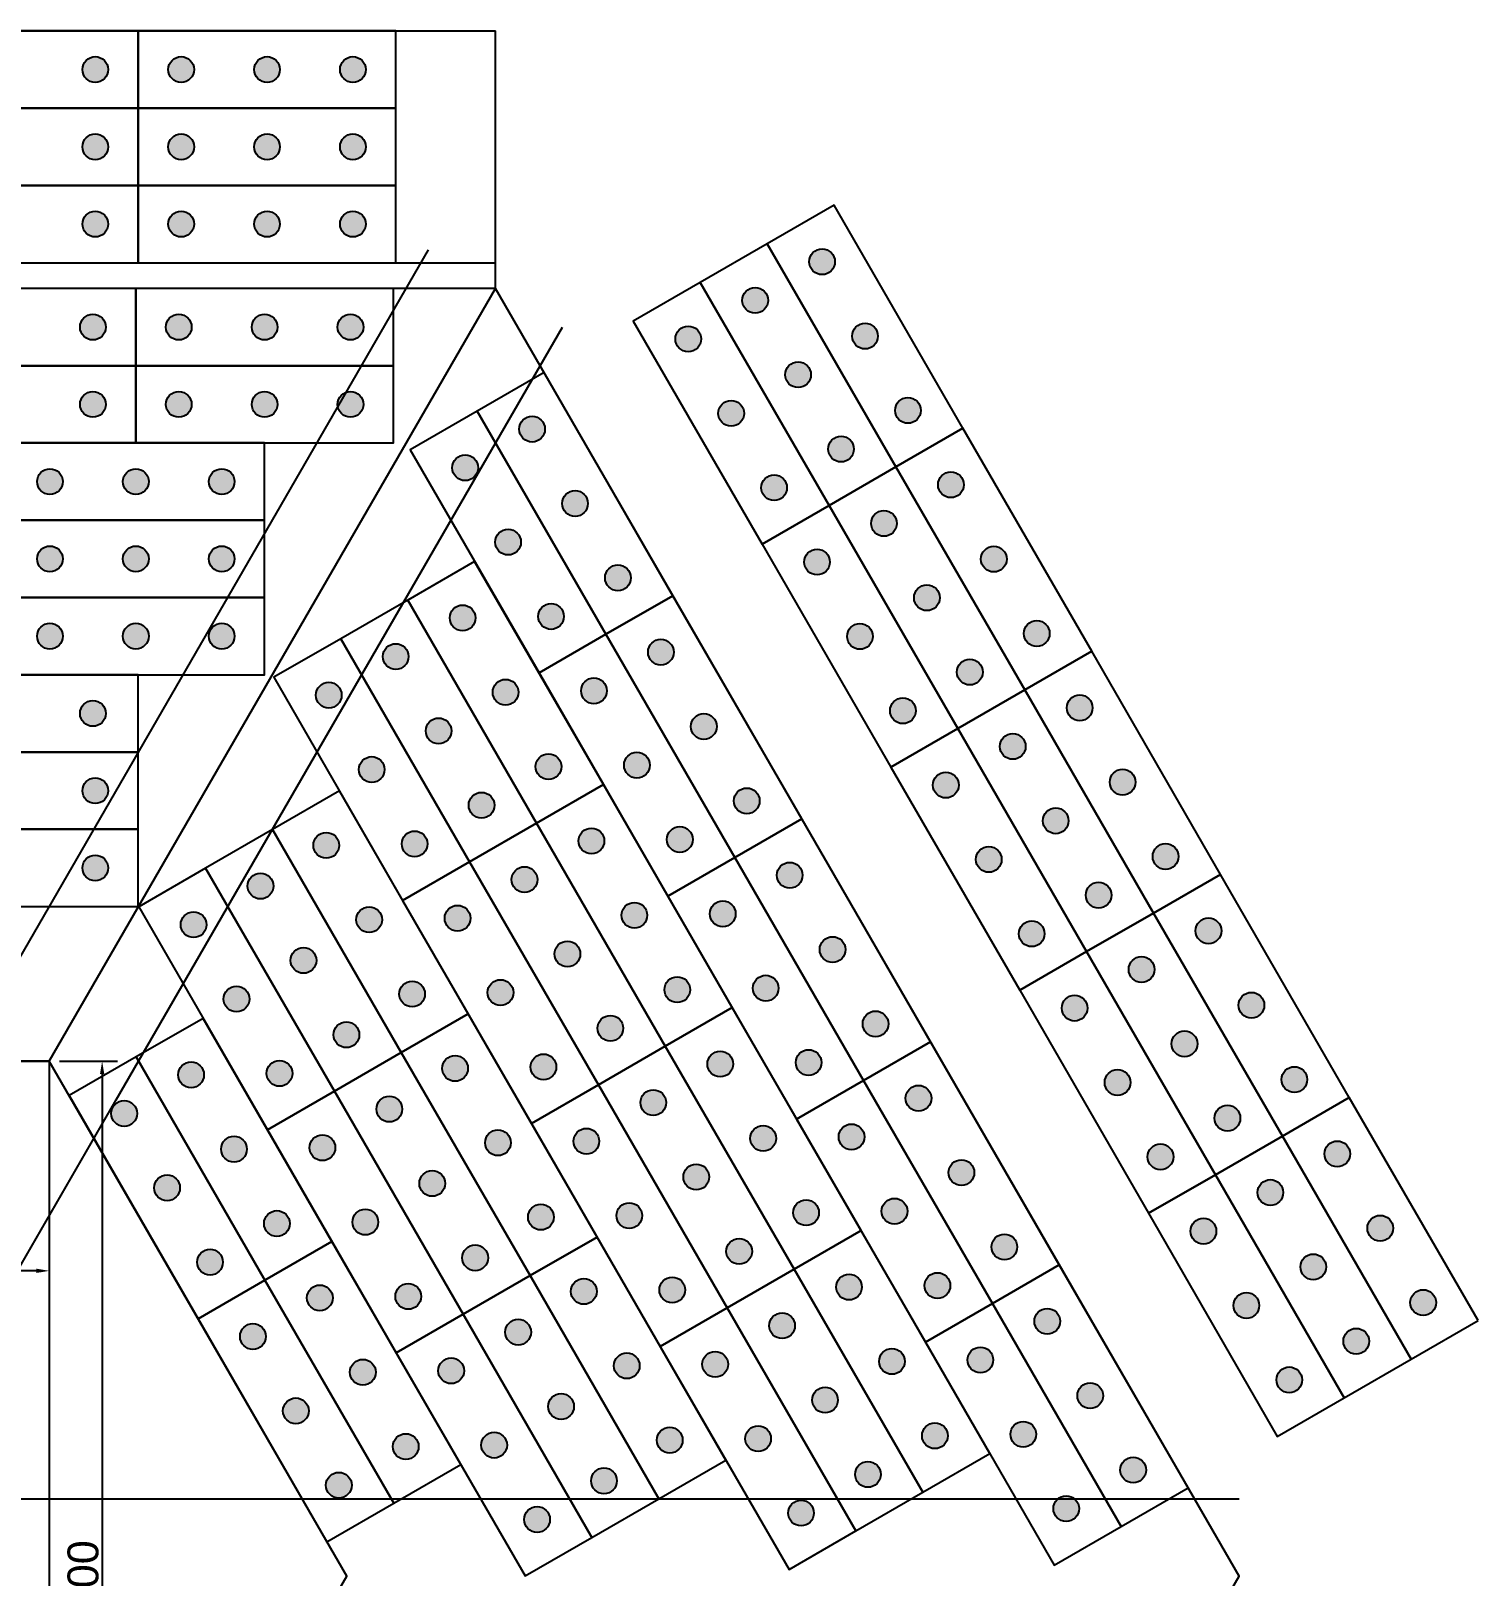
# Model space of a CAD drawing. Header units: millimetres. Extents: x 1388 to 8110, y -1425 to 5021.
# Drawn here: x 2775.1 to 3056, y 3401.7 to 3701.7 of the extents above; entities that cross this region are included whole.
import ezdxf

# ---------------------------------------------------------------- set-up
doc = ezdxf.new("R2010")
doc.units = ezdxf.units.MM
doc.styles.get("Standard").update_dxf_attribs({"font": 'arial.ttf'})
doc.dimstyles.new('ISO-25', dxfattribs={"dimtxt": 6, "dimasz": 2.5, "dimexe": 3, "dimexo": 2, "dimtad": 1, "dimtxsty": 'Standard', "dimcen": 2.5, "dimadec": 0, "dimazin": 0, "dimtfac": 1, "dimtmove": 0, "dimatfit": 3, "dimfxl": 1, "dimarcsym": 0})

# ---------------------------------------------------------------- blocks, each defined once
blk = doc.blocks.new('*D23')
at = {"color": 0, "lineweight": -2, "transparency": 16777216}
for p, q in [((2663.17, 3499.66), (2663.17, 3457.95)), ((2778.64, 3499.66), (2778.64, 3457.95)), ((2776.14, 3460.95), (2665.67, 3460.95))]:
    blk.add_line(p, q, dxfattribs=at)
at = {"color": 0, "transparency": 16777216}
for points in [[(2665.67, 3461.37), (2665.67, 3460.54), (2663.17, 3460.95)], [(2776.14, 3461.37), (2776.14, 3460.54), (2778.64, 3460.95)]]:
    blk.add_solid(points, dxfattribs=at)
at = {"layer": 'Defpoints', "color": 0, "transparency": 16777216}
for p in [(2663.17, 3501.66), (2778.64, 3501.66), (2663.17, 3460.95)]:
    blk.add_point(p, dxfattribs=at)
at = {"color": 0, "transparency": 16777216, "insert": (2720.9, 3465.18), "char_height": 6, "attachment_point": 5}
blk.add_mtext('115,47', dxfattribs=at)
blk = doc.blocks.new('*D24')
at = {"color": 0, "lineweight": -2, "transparency": 16777216}
for p, q in [((2780.64, 3501.66), (2791.9, 3501.66)), ((2788.9, 3499.16), (2788.9, 3304.16)), ((2780.64, 3301.66), (2791.9, 3301.66))]:
    blk.add_line(p, q, dxfattribs=at)
at = {"color": 0, "transparency": 16777216}
for points in [[(2788.48, 3499.16), (2789.31, 3499.16), (2788.9, 3501.66)], [(2788.48, 3304.16), (2789.31, 3304.16), (2788.9, 3301.66)]]:
    blk.add_solid(points, dxfattribs=at)
at = {"layer": 'Defpoints', "color": 0, "transparency": 16777216}
for p in [(2778.64, 3501.66), (2778.64, 3301.66), (2788.9, 3301.66)]:
    blk.add_point(p, dxfattribs=at)
at = {"color": 0, "transparency": 16777216, "insert": (2785.21, 3401.66), "char_height": 6, "attachment_point": 5, "rotation": 90}
blk.add_mtext('200', dxfattribs=at)

msp = doc.modelspace()

# ---------------------------------------------------------------- hatches: boundary and pattern name
at = {"true_color": 0xf1eb1f}
h = msp.add_hatch(color=2, dxfattribs=at)
h.dxf.hatch_style = 1
h.paths.add_polyline_path([(2785.07, 3694.164, 1), (2790.07, 3694.164, 1)])
h = msp.add_hatch(color=2, dxfattribs=at)
h.dxf.hatch_style = 1
h.paths.add_polyline_path([(2801.737, 3694.164, 1), (2806.737, 3694.164, 1)])
h = msp.add_hatch(color=2, dxfattribs=at)
h.dxf.hatch_style = 1
h.paths.add_polyline_path([(2818.404, 3694.164, 1), (2823.404, 3694.164, 1)])
h = msp.add_hatch(color=2, dxfattribs=at)
h.dxf.hatch_style = 1
h.paths.add_polyline_path([(2835.07, 3694.164, 1), (2840.07, 3694.164, 1)])
h = msp.add_hatch(color=2, dxfattribs=at)
h.dxf.hatch_style = 1
h.paths.add_polyline_path([(2785.07, 3679.164, 1), (2790.07, 3679.164, 1)])
h = msp.add_hatch(color=2, dxfattribs=at)
h.dxf.hatch_style = 1
h.paths.add_polyline_path([(2801.737, 3679.164, 1), (2806.737, 3679.164, 1)])
h = msp.add_hatch(color=2, dxfattribs=at)
h.dxf.hatch_style = 1
h.paths.add_polyline_path([(2818.404, 3679.164, 1), (2823.404, 3679.164, 1)])
h = msp.add_hatch(color=2, dxfattribs=at)
h.dxf.hatch_style = 1
h.paths.add_polyline_path([(2835.07, 3679.164, 1), (2840.07, 3679.164, 1)])
h = msp.add_hatch(color=2, dxfattribs=at)
h.dxf.hatch_style = 1
h.paths.add_polyline_path([(2785.07, 3664.164, 1), (2790.07, 3664.164, 1)])
h = msp.add_hatch(color=2, dxfattribs=at)
h.dxf.hatch_style = 1
h.paths.add_polyline_path([(2801.737, 3664.164, 1), (2806.737, 3664.164, 1)])
h = msp.add_hatch(color=2, dxfattribs=at)
h.dxf.hatch_style = 1
h.paths.add_polyline_path([(2818.404, 3664.164, 1), (2823.404, 3664.164, 1)])
h = msp.add_hatch(color=2, dxfattribs=at)
h.dxf.hatch_style = 1
h.paths.add_polyline_path([(2835.07, 3664.164, 1), (2840.07, 3664.164, 1)])
h = msp.add_hatch(color=2, dxfattribs=at)
h.dxf.hatch_style = 1
h.paths.add_polyline_path([(2931.14, 3656.854, 1), (2926.14, 3656.854, 1)])
h = msp.add_hatch(color=2, dxfattribs=at)
h.dxf.hatch_style = 1
h.paths.add_polyline_path([(2918.15, 3649.354, 1), (2913.15, 3649.354, 1)])
h = msp.add_hatch(color=2, dxfattribs=at)
h.dxf.hatch_style = 1
h.paths.add_polyline_path([(2789.604, 3644.164, 1), (2784.604, 3644.164, 1)])
h = msp.add_hatch(color=2, dxfattribs=at)
h.dxf.hatch_style = 1
h.paths.add_polyline_path([(2806.271, 3644.164, 1), (2801.271, 3644.164, 1)])
h = msp.add_hatch(color=2, dxfattribs=at)
h.dxf.hatch_style = 1
h.paths.add_polyline_path([(2822.938, 3644.164, 1), (2817.938, 3644.164, 1)])
h = msp.add_hatch(color=2, dxfattribs=at)
h.dxf.hatch_style = 1
h.paths.add_polyline_path([(2839.604, 3644.164, 1), (2834.604, 3644.164, 1)])
h = msp.add_hatch(color=2, dxfattribs=at)
h.dxf.hatch_style = 1
h.paths.add_polyline_path([(2939.474, 3642.42, 1), (2934.474, 3642.42, 1)])
h = msp.add_hatch(color=2, dxfattribs=at)
h.dxf.hatch_style = 1
h.paths.add_polyline_path([(2905.159, 3641.854, 1), (2900.159, 3641.854, 1)])
h = msp.add_hatch(color=2, dxfattribs=at)
h.dxf.hatch_style = 1
h.paths.add_polyline_path([(2926.483, 3634.92, 1), (2921.483, 3634.92, 1)])
h = msp.add_hatch(color=2, dxfattribs=at)
h.dxf.hatch_style = 1
h.paths.add_polyline_path([(2789.604, 3629.164, 1), (2784.604, 3629.164, 1)])
h = msp.add_hatch(color=2, dxfattribs=at)
h.dxf.hatch_style = 1
h.paths.add_polyline_path([(2806.271, 3629.164, 1), (2801.271, 3629.164, 1)])
h = msp.add_hatch(color=2, dxfattribs=at)
h.dxf.hatch_style = 1
h.paths.add_polyline_path([(2822.938, 3629.164, 1), (2817.938, 3629.164, 1)])
h = msp.add_hatch(color=2, dxfattribs=at)
h.dxf.hatch_style = 1
h.paths.add_polyline_path([(2839.604, 3629.164, 1), (2834.604, 3629.164, 1)])
h = msp.add_hatch(color=2, dxfattribs=at)
h.dxf.hatch_style = 1
h.paths.add_polyline_path([(2913.493, 3627.42, 1), (2908.493, 3627.42, 1)])
h = msp.add_hatch(color=2, dxfattribs=at)
h.dxf.hatch_style = 1
h.paths.add_polyline_path([(2947.807, 3627.986, 1), (2942.807, 3627.986, 1)])
h = msp.add_hatch(color=2, dxfattribs=at)
h.dxf.hatch_style = 1
h.paths.add_polyline_path([(2874.849, 3624.354, 1), (2869.849, 3624.354, 1)])
h = msp.add_hatch(color=2, dxfattribs=at)
h.dxf.hatch_style = 1
h.paths.add_polyline_path([(2934.817, 3620.486, 1), (2929.817, 3620.486, 1)])
h = msp.add_hatch(color=2, dxfattribs=at)
h.dxf.hatch_style = 1
h.paths.add_polyline_path([(2861.858, 3616.854, 1), (2856.858, 3616.854, 1)])
h = msp.add_hatch(color=2, dxfattribs=at)
h.dxf.hatch_style = 1
h.paths.add_polyline_path([(2781.271, 3614.164, 1), (2776.271, 3614.164, 1)])
h = msp.add_hatch(color=2, dxfattribs=at)
h.dxf.hatch_style = 1
h.paths.add_polyline_path([(2797.938, 3614.164, 1), (2792.938, 3614.164, 1)])
h = msp.add_hatch(color=2, dxfattribs=at)
h.dxf.hatch_style = 1
h.paths.add_polyline_path([(2814.604, 3614.164, 1), (2809.604, 3614.164, 1)])
h = msp.add_hatch(color=2, dxfattribs=at)
h.dxf.hatch_style = 1
h.paths.add_polyline_path([(2921.826, 3612.986, 1), (2916.826, 3612.986, 1)])
h = msp.add_hatch(color=2, dxfattribs=at)
h.dxf.hatch_style = 1
h.paths.add_polyline_path([(2956.14, 3613.553, 1), (2951.14, 3613.553, 1)])
h = msp.add_hatch(color=2, dxfattribs=at)
h.dxf.hatch_style = 1
h.paths.add_polyline_path([(2883.182, 3609.92, 1), (2878.182, 3609.92, 1)])
h = msp.add_hatch(color=2, dxfattribs=at)
h.dxf.hatch_style = 1
h.paths.add_polyline_path([(2943.15, 3606.053, 1), (2938.15, 3606.053, 1)])
h = msp.add_hatch(color=2, dxfattribs=at)
h.dxf.hatch_style = 1
h.paths.add_polyline_path([(2870.192, 3602.42, 1), (2865.192, 3602.42, 1)])
h = msp.add_hatch(color=2, dxfattribs=at)
h.dxf.hatch_style = 1
h.paths.add_polyline_path([(2781.271, 3599.164, 1), (2776.271, 3599.164, 1)])
h = msp.add_hatch(color=2, dxfattribs=at)
h.dxf.hatch_style = 1
h.paths.add_polyline_path([(2797.938, 3599.164, 1), (2792.938, 3599.164, 1)])
h = msp.add_hatch(color=2, dxfattribs=at)
h.dxf.hatch_style = 1
h.paths.add_polyline_path([(2814.604, 3599.164, 1), (2809.604, 3599.164, 1)])
h = msp.add_hatch(color=2, dxfattribs=at)
h.dxf.hatch_style = 1
h.paths.add_polyline_path([(2930.159, 3598.553, 1), (2925.159, 3598.553, 1)])
h = msp.add_hatch(color=2, dxfattribs=at)
h.dxf.hatch_style = 1
h.paths.add_polyline_path([(2964.474, 3599.119, 1), (2959.474, 3599.119, 1)])
h = msp.add_hatch(color=2, dxfattribs=at)
h.dxf.hatch_style = 1
h.paths.add_polyline_path([(2891.515, 3595.486, 1), (2886.515, 3595.486, 1)])
h = msp.add_hatch(color=2, dxfattribs=at)
h.dxf.hatch_style = 1
h.paths.add_polyline_path([(2951.483, 3591.619, 1), (2946.483, 3591.619, 1)])
h = msp.add_hatch(color=2, dxfattribs=at)
h.dxf.hatch_style = 1
h.paths.add_polyline_path([(2861.368, 3587.703, 1), (2856.368, 3587.703, 1)])
h = msp.add_hatch(color=2, dxfattribs=at)
h.dxf.hatch_style = 1
h.paths.add_polyline_path([(2878.525, 3587.986, 1), (2873.525, 3587.986, 1)])
h = msp.add_hatch(color=2, dxfattribs=at)
h.dxf.hatch_style = 1
h.paths.add_polyline_path([(2781.271, 3584.164, 1), (2776.271, 3584.164, 1)])
h = msp.add_hatch(color=2, dxfattribs=at)
h.dxf.hatch_style = 1
h.paths.add_polyline_path([(2797.938, 3584.164, 1), (2792.938, 3584.164, 1)])
h = msp.add_hatch(color=2, dxfattribs=at)
h.dxf.hatch_style = 1
h.paths.add_polyline_path([(2814.604, 3584.164, 1), (2809.604, 3584.164, 1)])
h = msp.add_hatch(color=2, dxfattribs=at)
h.dxf.hatch_style = 1
h.paths.add_polyline_path([(2938.493, 3584.119, 1), (2933.493, 3584.119, 1)])
h = msp.add_hatch(color=2, dxfattribs=at)
h.dxf.hatch_style = 1
h.paths.add_polyline_path([(2972.807, 3584.685, 1), (2967.807, 3584.685, 1)])
h = msp.add_hatch(color=2, dxfattribs=at)
h.dxf.hatch_style = 1
h.paths.add_polyline_path([(2848.377, 3580.203, 1), (2843.377, 3580.203, 1)])
h = msp.add_hatch(color=2, dxfattribs=at)
h.dxf.hatch_style = 1
h.paths.add_polyline_path([(2899.849, 3581.053, 1), (2894.849, 3581.053, 1)])
h = msp.add_hatch(color=2, dxfattribs=at)
h.dxf.hatch_style = 1
h.paths.add_polyline_path([(2959.817, 3577.185, 1), (2954.817, 3577.185, 1)])
h = msp.add_hatch(color=2, dxfattribs=at)
h.dxf.hatch_style = 1
h.paths.add_polyline_path([(2869.701, 3573.269, 1), (2864.701, 3573.269, 1)])
h = msp.add_hatch(color=2, dxfattribs=at)
h.dxf.hatch_style = 1
h.paths.add_polyline_path([(2886.858, 3573.553, 1), (2881.858, 3573.553, 1)])
h = msp.add_hatch(color=2, dxfattribs=at)
h.dxf.hatch_style = 1
h.paths.add_polyline_path([(2835.387, 3572.703, 1), (2830.387, 3572.703, 1)])
h = msp.add_hatch(color=2, dxfattribs=at)
h.dxf.hatch_style = 1
h.paths.add_polyline_path([(2981.14, 3570.251, 1), (2976.14, 3570.251, 1)])
h = msp.add_hatch(color=2, dxfattribs=at)
h.dxf.hatch_style = 1
h.paths.add_polyline_path([(2789.604, 3569.164, 1), (2784.604, 3569.164, 1)])
h = msp.add_hatch(color=2, dxfattribs=at)
h.dxf.hatch_style = 1
h.paths.add_polyline_path([(2946.826, 3569.685, 1), (2941.826, 3569.685, 1)])
h = msp.add_hatch(color=2, dxfattribs=at)
h.dxf.hatch_style = 1
h.paths.add_polyline_path([(2856.711, 3565.769, 1), (2851.711, 3565.769, 1)])
h = msp.add_hatch(color=2, dxfattribs=at)
h.dxf.hatch_style = 1
h.paths.add_polyline_path([(2908.182, 3566.619, 1), (2903.182, 3566.619, 1)])
h = msp.add_hatch(color=2, dxfattribs=at)
h.dxf.hatch_style = 1
h.paths.add_polyline_path([(2968.15, 3562.751, 1), (2963.15, 3562.751, 1)])
h = msp.add_hatch(color=2, dxfattribs=at)
h.dxf.hatch_style = 1
h.paths.add_polyline_path([(2843.72, 3558.269, 1), (2838.72, 3558.269, 1)])
h = msp.add_hatch(color=2, dxfattribs=at)
h.dxf.hatch_style = 1
h.paths.add_polyline_path([(2878.034, 3558.836, 1), (2873.034, 3558.836, 1)])
h = msp.add_hatch(color=2, dxfattribs=at)
h.dxf.hatch_style = 1
h.paths.add_polyline_path([(2895.192, 3559.119, 1), (2890.192, 3559.119, 1)])
h = msp.add_hatch(color=2, dxfattribs=at)
h.dxf.hatch_style = 1
h.paths.add_polyline_path([(2955.159, 3555.251, 1), (2950.159, 3555.251, 1)])
h = msp.add_hatch(color=2, dxfattribs=at)
h.dxf.hatch_style = 1
h.paths.add_polyline_path([(2989.474, 3555.818, 1), (2984.474, 3555.818, 1)])
h = msp.add_hatch(color=2, dxfattribs=at)
h.dxf.hatch_style = 1
h.paths.add_polyline_path([(2790.07, 3554.164, 1), (2785.07, 3554.164, 1)])
h = msp.add_hatch(color=2, dxfattribs=at)
h.dxf.hatch_style = 1
h.paths.add_polyline_path([(2865.044, 3551.336, 1), (2860.044, 3551.336, 1)])
h = msp.add_hatch(color=2, dxfattribs=at)
h.dxf.hatch_style = 1
h.paths.add_polyline_path([(2916.515, 3552.185, 1), (2911.515, 3552.185, 1)])
h = msp.add_hatch(color=2, dxfattribs=at)
h.dxf.hatch_style = 1
h.paths.add_polyline_path([(2976.483, 3548.318, 1), (2971.483, 3548.318, 1)])
h = msp.add_hatch(color=2, dxfattribs=at)
h.dxf.hatch_style = 1
h.paths.add_polyline_path([(2834.897, 3543.553, 1), (2829.897, 3543.553, 1)])
h = msp.add_hatch(color=2, dxfattribs=at)
h.dxf.hatch_style = 1
h.paths.add_polyline_path([(2852.054, 3543.836, 1), (2847.054, 3543.836, 1)])
h = msp.add_hatch(color=2, dxfattribs=at)
h.dxf.hatch_style = 1
h.paths.add_polyline_path([(2886.368, 3544.402, 1), (2881.368, 3544.402, 1)])
h = msp.add_hatch(color=2, dxfattribs=at)
h.dxf.hatch_style = 1
h.paths.add_polyline_path([(2903.525, 3544.685, 1), (2898.525, 3544.685, 1)])
h = msp.add_hatch(color=2, dxfattribs=at)
h.dxf.hatch_style = 1
h.paths.add_polyline_path([(2963.493, 3540.818, 1), (2958.493, 3540.818, 1)])
h = msp.add_hatch(color=2, dxfattribs=at)
h.dxf.hatch_style = 1
h.paths.add_polyline_path([(2997.807, 3541.384, 1), (2992.807, 3541.384, 1)])
h = msp.add_hatch(color=2, dxfattribs=at)
h.dxf.hatch_style = 1
h.paths.add_polyline_path([(2790.07, 3539.164, 1), (2785.07, 3539.164, 1)])
h = msp.add_hatch(color=2, dxfattribs=at)
h.dxf.hatch_style = 1
h.paths.add_polyline_path([(2924.849, 3537.751, 1), (2919.849, 3537.751, 1)])
h = msp.add_hatch(color=2, dxfattribs=at)
h.dxf.hatch_style = 1
h.paths.add_polyline_path([(2822.139, 3535.649, 1), (2817.139, 3535.649, 1)])
h = msp.add_hatch(color=2, dxfattribs=at)
h.dxf.hatch_style = 1
h.paths.add_polyline_path([(2873.377, 3536.902, 1), (2868.377, 3536.902, 1)])
h = msp.add_hatch(color=2, dxfattribs=at)
h.dxf.hatch_style = 1
h.paths.add_polyline_path([(2984.817, 3533.884, 1), (2979.817, 3533.884, 1)])
h = msp.add_hatch(color=2, dxfattribs=at)
h.dxf.hatch_style = 1
h.paths.add_polyline_path([(2843.23, 3529.119, 1), (2838.23, 3529.119, 1)])
h = msp.add_hatch(color=2, dxfattribs=at)
h.dxf.hatch_style = 1
h.paths.add_polyline_path([(2860.387, 3529.402, 1), (2855.387, 3529.402, 1)])
h = msp.add_hatch(color=2, dxfattribs=at)
h.dxf.hatch_style = 1
h.paths.add_polyline_path([(2894.701, 3529.968, 1), (2889.701, 3529.968, 1)])
h = msp.add_hatch(color=2, dxfattribs=at)
h.dxf.hatch_style = 1
h.paths.add_polyline_path([(2911.858, 3530.251, 1), (2906.858, 3530.251, 1)])
h = msp.add_hatch(color=2, dxfattribs=at)
h.dxf.hatch_style = 1
h.paths.add_polyline_path([(2809.149, 3528.149, 1), (2804.149, 3528.149, 1)])
h = msp.add_hatch(color=2, dxfattribs=at)
h.dxf.hatch_style = 1
h.paths.add_polyline_path([(2971.826, 3526.384, 1), (2966.826, 3526.384, 1)])
h = msp.add_hatch(color=2, dxfattribs=at)
h.dxf.hatch_style = 1
h.paths.add_polyline_path([(3006.14, 3526.95, 1), (3001.14, 3526.95, 1)])
h = msp.add_hatch(color=2, dxfattribs=at)
h.dxf.hatch_style = 1
h.paths.add_polyline_path([(2881.711, 3522.468, 1), (2876.711, 3522.468, 1)])
h = msp.add_hatch(color=2, dxfattribs=at)
h.dxf.hatch_style = 1
h.paths.add_polyline_path([(2933.182, 3523.318, 1), (2928.182, 3523.318, 1)])
h = msp.add_hatch(color=2, dxfattribs=at)
h.dxf.hatch_style = 1
h.paths.add_polyline_path([(2830.473, 3521.215, 1), (2825.473, 3521.215, 1)])
h = msp.add_hatch(color=2, dxfattribs=at)
h.dxf.hatch_style = 1
h.paths.add_polyline_path([(2993.15, 3519.45, 1), (2988.15, 3519.45, 1)])
h = msp.add_hatch(color=2, dxfattribs=at)
h.dxf.hatch_style = 1
h.paths.add_polyline_path([(2817.482, 3513.715, 1), (2812.482, 3513.715, 1)])
h = msp.add_hatch(color=2, dxfattribs=at)
h.dxf.hatch_style = 1
h.paths.add_polyline_path([(2851.563, 3514.685, 1), (2846.563, 3514.685, 1)])
h = msp.add_hatch(color=2, dxfattribs=at)
h.dxf.hatch_style = 1
h.paths.add_polyline_path([(2868.72, 3514.968, 1), (2863.72, 3514.968, 1)])
h = msp.add_hatch(color=2, dxfattribs=at)
h.dxf.hatch_style = 1
h.paths.add_polyline_path([(2903.034, 3515.534, 1), (2898.034, 3515.534, 1)])
h = msp.add_hatch(color=2, dxfattribs=at)
h.dxf.hatch_style = 1
h.paths.add_polyline_path([(2920.192, 3515.818, 1), (2915.192, 3515.818, 1)])
h = msp.add_hatch(color=2, dxfattribs=at)
h.dxf.hatch_style = 1
h.paths.add_polyline_path([(2980.159, 3511.95, 1), (2975.159, 3511.95, 1)])
h = msp.add_hatch(color=2, dxfattribs=at)
h.dxf.hatch_style = 1
h.paths.add_polyline_path([(3014.474, 3512.516, 1), (3009.474, 3512.516, 1)])
h = msp.add_hatch(color=2, dxfattribs=at)
h.dxf.hatch_style = 1
h.paths.add_polyline_path([(2890.044, 3508.034, 1), (2885.044, 3508.034, 1)])
h = msp.add_hatch(color=2, dxfattribs=at)
h.dxf.hatch_style = 1
h.paths.add_polyline_path([(2941.515, 3508.884, 1), (2936.515, 3508.884, 1)])
h = msp.add_hatch(color=2, dxfattribs=at)
h.dxf.hatch_style = 1
h.paths.add_polyline_path([(2838.806, 3506.781, 1), (2833.806, 3506.781, 1)])
h = msp.add_hatch(color=2, dxfattribs=at)
h.dxf.hatch_style = 1
h.paths.add_polyline_path([(3001.483, 3505.016, 1), (2996.483, 3505.016, 1)])
h = msp.add_hatch(color=2, dxfattribs=at)
h.dxf.hatch_style = 1
h.paths.add_polyline_path([(2928.525, 3501.384, 1), (2923.525, 3501.384, 1)])
h = msp.add_hatch(color=2, dxfattribs=at)
h.dxf.hatch_style = 1
h.paths.add_polyline_path([(2808.659, 3498.998, 1), (2803.659, 3498.998, 1)])
h = msp.add_hatch(color=2, dxfattribs=at)
h.dxf.hatch_style = 1
h.paths.add_polyline_path([(2825.816, 3499.281, 1), (2820.816, 3499.281, 1)])
h = msp.add_hatch(color=2, dxfattribs=at)
h.dxf.hatch_style = 1
h.paths.add_polyline_path([(2859.897, 3500.251, 1), (2854.897, 3500.251, 1)])
h = msp.add_hatch(color=2, dxfattribs=at)
h.dxf.hatch_style = 1
h.paths.add_polyline_path([(2877.054, 3500.534, 1), (2872.054, 3500.534, 1)])
h = msp.add_hatch(color=2, dxfattribs=at)
h.dxf.hatch_style = 1
h.paths.add_polyline_path([(2911.368, 3501.101, 1), (2906.368, 3501.101, 1)])
h = msp.add_hatch(color=2, dxfattribs=at)
h.dxf.hatch_style = 1
h.paths.add_polyline_path([(2988.493, 3497.516, 1), (2983.493, 3497.516, 1)])
h = msp.add_hatch(color=2, dxfattribs=at)
h.dxf.hatch_style = 1
h.paths.add_polyline_path([(3022.807, 3498.082, 1), (3017.807, 3498.082, 1)])
h = msp.add_hatch(color=2, dxfattribs=at)
h.dxf.hatch_style = 1
h.paths.add_polyline_path([(2847.139, 3492.348, 1), (2842.139, 3492.348, 1)])
h = msp.add_hatch(color=2, dxfattribs=at)
h.dxf.hatch_style = 1
h.paths.add_polyline_path([(2898.377, 3493.601, 1), (2893.377, 3493.601, 1)])
h = msp.add_hatch(color=2, dxfattribs=at)
h.dxf.hatch_style = 1
h.paths.add_polyline_path([(2949.849, 3494.45, 1), (2944.849, 3494.45, 1)])
h = msp.add_hatch(color=2, dxfattribs=at)
h.dxf.hatch_style = 1
h.paths.add_polyline_path([(2795.668, 3491.498, 1), (2790.668, 3491.498, 1)])
h = msp.add_hatch(color=2, dxfattribs=at)
h.dxf.hatch_style = 1
h.paths.add_polyline_path([(3009.817, 3490.582, 1), (3004.817, 3490.582, 1)])
h = msp.add_hatch(color=2, dxfattribs=at)
h.dxf.hatch_style = 1
h.paths.add_polyline_path([(2919.701, 3486.667, 1), (2914.701, 3486.667, 1)])
h = msp.add_hatch(color=2, dxfattribs=at)
h.dxf.hatch_style = 1
h.paths.add_polyline_path([(2936.858, 3486.95, 1), (2931.858, 3486.95, 1)])
h = msp.add_hatch(color=2, dxfattribs=at)
h.dxf.hatch_style = 1
h.paths.add_polyline_path([(2816.992, 3484.565, 1), (2811.992, 3484.565, 1)])
h = msp.add_hatch(color=2, dxfattribs=at)
h.dxf.hatch_style = 1
h.paths.add_polyline_path([(2834.149, 3484.848, 1), (2829.149, 3484.848, 1)])
h = msp.add_hatch(color=2, dxfattribs=at)
h.dxf.hatch_style = 1
h.paths.add_polyline_path([(2868.23, 3485.818, 1), (2863.23, 3485.818, 1)])
h = msp.add_hatch(color=2, dxfattribs=at)
h.dxf.hatch_style = 1
h.paths.add_polyline_path([(2885.387, 3486.101, 1), (2880.387, 3486.101, 1)])
h = msp.add_hatch(color=2, dxfattribs=at)
h.dxf.hatch_style = 1
h.paths.add_polyline_path([(3031.14, 3483.649, 1), (3026.14, 3483.649, 1)])
h = msp.add_hatch(color=2, dxfattribs=at)
h.dxf.hatch_style = 1
h.paths.add_polyline_path([(2996.826, 3483.082, 1), (2991.826, 3483.082, 1)])
h = msp.add_hatch(color=2, dxfattribs=at)
h.dxf.hatch_style = 1
h.paths.add_polyline_path([(2855.473, 3477.914, 1), (2850.473, 3477.914, 1)])
h = msp.add_hatch(color=2, dxfattribs=at)
h.dxf.hatch_style = 1
h.paths.add_polyline_path([(2906.711, 3479.167, 1), (2901.711, 3479.167, 1)])
h = msp.add_hatch(color=2, dxfattribs=at)
h.dxf.hatch_style = 1
h.paths.add_polyline_path([(2958.182, 3480.016, 1), (2953.182, 3480.016, 1)])
h = msp.add_hatch(color=2, dxfattribs=at)
h.dxf.hatch_style = 1
h.paths.add_polyline_path([(2804.001, 3477.065, 1), (2799.001, 3477.065, 1)])
h = msp.add_hatch(color=2, dxfattribs=at)
h.dxf.hatch_style = 1
h.paths.add_polyline_path([(3018.15, 3476.149, 1), (3013.15, 3476.149, 1)])
h = msp.add_hatch(color=2, dxfattribs=at)
h.dxf.hatch_style = 1
h.paths.add_polyline_path([(2876.563, 3471.384, 1), (2871.563, 3471.384, 1)])
h = msp.add_hatch(color=2, dxfattribs=at)
h.dxf.hatch_style = 1
h.paths.add_polyline_path([(2893.72, 3471.667, 1), (2888.72, 3471.667, 1)])
h = msp.add_hatch(color=2, dxfattribs=at)
h.dxf.hatch_style = 1
h.paths.add_polyline_path([(2928.034, 3472.233, 1), (2923.034, 3472.233, 1)])
h = msp.add_hatch(color=2, dxfattribs=at)
h.dxf.hatch_style = 1
h.paths.add_polyline_path([(2945.192, 3472.516, 1), (2940.192, 3472.516, 1)])
h = msp.add_hatch(color=2, dxfattribs=at)
h.dxf.hatch_style = 1
h.paths.add_polyline_path([(2825.325, 3470.131, 1), (2820.325, 3470.131, 1)])
h = msp.add_hatch(color=2, dxfattribs=at)
h.dxf.hatch_style = 1
h.paths.add_polyline_path([(2842.482, 3470.414, 1), (2837.482, 3470.414, 1)])
h = msp.add_hatch(color=2, dxfattribs=at)
h.dxf.hatch_style = 1
h.paths.add_polyline_path([(3005.159, 3468.649, 1), (3000.159, 3468.649, 1)])
h = msp.add_hatch(color=2, dxfattribs=at)
h.dxf.hatch_style = 1
h.paths.add_polyline_path([(3039.474, 3469.215, 1), (3034.474, 3469.215, 1)])
h = msp.add_hatch(color=2, dxfattribs=at)
h.dxf.hatch_style = 1
h.paths.add_polyline_path([(2966.515, 3465.582, 1), (2961.515, 3465.582, 1)])
h = msp.add_hatch(color=2, dxfattribs=at)
h.dxf.hatch_style = 1
h.paths.add_polyline_path([(2812.335, 3462.631, 1), (2807.335, 3462.631, 1)])
h = msp.add_hatch(color=2, dxfattribs=at)
h.dxf.hatch_style = 1
h.paths.add_polyline_path([(2863.806, 3463.48, 1), (2858.806, 3463.48, 1)])
h = msp.add_hatch(color=2, dxfattribs=at)
h.dxf.hatch_style = 1
h.paths.add_polyline_path([(2915.044, 3464.733, 1), (2910.044, 3464.733, 1)])
h = msp.add_hatch(color=2, dxfattribs=at)
h.dxf.hatch_style = 1
h.paths.add_polyline_path([(3026.483, 3461.715, 1), (3021.483, 3461.715, 1)])
h = msp.add_hatch(color=2, dxfattribs=at)
h.dxf.hatch_style = 1
h.paths.add_polyline_path([(2884.897, 3456.95, 1), (2879.897, 3456.95, 1)])
h = msp.add_hatch(color=2, dxfattribs=at)
h.dxf.hatch_style = 1
h.paths.add_polyline_path([(2902.054, 3457.233, 1), (2897.054, 3457.233, 1)])
h = msp.add_hatch(color=2, dxfattribs=at)
h.dxf.hatch_style = 1
h.paths.add_polyline_path([(2936.368, 3457.799, 1), (2931.368, 3457.799, 1)])
h = msp.add_hatch(color=2, dxfattribs=at)
h.dxf.hatch_style = 1
h.paths.add_polyline_path([(2953.525, 3458.082, 1), (2948.525, 3458.082, 1)])
h = msp.add_hatch(color=2, dxfattribs=at)
h.dxf.hatch_style = 1
h.paths.add_polyline_path([(2833.659, 3455.697, 1), (2828.659, 3455.697, 1)])
h = msp.add_hatch(color=2, dxfattribs=at)
h.dxf.hatch_style = 1
h.paths.add_polyline_path([(2850.816, 3455.98, 1), (2845.816, 3455.98, 1)])
h = msp.add_hatch(color=2, dxfattribs=at)
h.dxf.hatch_style = 1
h.paths.add_polyline_path([(3013.493, 3454.215, 1), (3008.493, 3454.215, 1)])
h = msp.add_hatch(color=2, dxfattribs=at)
h.dxf.hatch_style = 1
h.paths.add_polyline_path([(3047.807, 3454.781, 1), (3042.807, 3454.781, 1)])
h = msp.add_hatch(color=2, dxfattribs=at)
h.dxf.hatch_style = 1
h.paths.add_polyline_path([(2923.377, 3450.299, 1), (2918.377, 3450.299, 1)])
h = msp.add_hatch(color=2, dxfattribs=at)
h.dxf.hatch_style = 1
h.paths.add_polyline_path([(2974.849, 3451.149, 1), (2969.849, 3451.149, 1)])
h = msp.add_hatch(color=2, dxfattribs=at)
h.dxf.hatch_style = 1
h.paths.add_polyline_path([(2820.668, 3448.197, 1), (2815.668, 3448.197, 1)])
h = msp.add_hatch(color=2, dxfattribs=at)
h.dxf.hatch_style = 1
h.paths.add_polyline_path([(2872.139, 3449.046, 1), (2867.139, 3449.046, 1)])
h = msp.add_hatch(color=2, dxfattribs=at)
h.dxf.hatch_style = 1
h.paths.add_polyline_path([(3034.817, 3447.281, 1), (3029.817, 3447.281, 1)])
h = msp.add_hatch(color=2, dxfattribs=at)
h.dxf.hatch_style = 1
h.paths.add_polyline_path([(2841.992, 3441.263, 1), (2836.992, 3441.263, 1)])
h = msp.add_hatch(color=2, dxfattribs=at)
h.dxf.hatch_style = 1
h.paths.add_polyline_path([(2859.149, 3441.546, 1), (2854.149, 3441.546, 1)])
h = msp.add_hatch(color=2, dxfattribs=at)
h.dxf.hatch_style = 1
h.paths.add_polyline_path([(2893.23, 3442.516, 1), (2888.23, 3442.516, 1)])
h = msp.add_hatch(color=2, dxfattribs=at)
h.dxf.hatch_style = 1
h.paths.add_polyline_path([(2910.387, 3442.799, 1), (2905.387, 3442.799, 1)])
h = msp.add_hatch(color=2, dxfattribs=at)
h.dxf.hatch_style = 1
h.paths.add_polyline_path([(2944.701, 3443.366, 1), (2939.701, 3443.366, 1)])
h = msp.add_hatch(color=2, dxfattribs=at)
h.dxf.hatch_style = 1
h.paths.add_polyline_path([(2961.858, 3443.649, 1), (2956.858, 3443.649, 1)])
h = msp.add_hatch(color=2, dxfattribs=at)
h.dxf.hatch_style = 1
h.paths.add_polyline_path([(3021.826, 3439.781, 1), (3016.826, 3439.781, 1)])
h = msp.add_hatch(color=2, dxfattribs=at)
h.dxf.hatch_style = 1
h.paths.add_polyline_path([(2931.711, 3435.866, 1), (2926.711, 3435.866, 1)])
h = msp.add_hatch(color=2, dxfattribs=at)
h.dxf.hatch_style = 1
h.paths.add_polyline_path([(2983.182, 3436.715, 1), (2978.182, 3436.715, 1)])
h = msp.add_hatch(color=2, dxfattribs=at)
h.dxf.hatch_style = 1
h.paths.add_polyline_path([(2829.001, 3433.763, 1), (2824.001, 3433.763, 1)])
h = msp.add_hatch(color=2, dxfattribs=at)
h.dxf.hatch_style = 1
h.paths.add_polyline_path([(2880.473, 3434.613, 1), (2875.473, 3434.613, 1)])
h = msp.add_hatch(color=2, dxfattribs=at)
h.dxf.hatch_style = 1
h.paths.add_polyline_path([(2850.325, 3426.83, 1), (2845.325, 3426.83, 1)])
h = msp.add_hatch(color=2, dxfattribs=at)
h.dxf.hatch_style = 1
h.paths.add_polyline_path([(2867.482, 3427.113, 1), (2862.482, 3427.113, 1)])
h = msp.add_hatch(color=2, dxfattribs=at)
h.dxf.hatch_style = 1
h.paths.add_polyline_path([(2901.563, 3428.082, 1), (2896.563, 3428.082, 1)])
h = msp.add_hatch(color=2, dxfattribs=at)
h.dxf.hatch_style = 1
h.paths.add_polyline_path([(2918.72, 3428.366, 1), (2913.72, 3428.366, 1)])
h = msp.add_hatch(color=2, dxfattribs=at)
h.dxf.hatch_style = 1
h.paths.add_polyline_path([(2953.034, 3428.932, 1), (2948.034, 3428.932, 1)])
h = msp.add_hatch(color=2, dxfattribs=at)
h.dxf.hatch_style = 1
h.paths.add_polyline_path([(2970.192, 3429.215, 1), (2965.192, 3429.215, 1)])
h = msp.add_hatch(color=2, dxfattribs=at)
h.dxf.hatch_style = 1
h.paths.add_polyline_path([(2940.044, 3421.432, 1), (2935.044, 3421.432, 1)])
h = msp.add_hatch(color=2, dxfattribs=at)
h.dxf.hatch_style = 1
h.paths.add_polyline_path([(2991.515, 3422.281, 1), (2986.515, 3422.281, 1)])
h = msp.add_hatch(color=2, dxfattribs=at)
h.dxf.hatch_style = 1
h.paths.add_polyline_path([(2837.335, 3419.33, 1), (2832.335, 3419.33, 1)])
h = msp.add_hatch(color=2, dxfattribs=at)
h.dxf.hatch_style = 1
h.paths.add_polyline_path([(2888.806, 3420.179, 1), (2883.806, 3420.179, 1)])
h = msp.add_hatch(color=2, dxfattribs=at)
h.dxf.hatch_style = 1
h.paths.add_polyline_path([(2978.525, 3414.781, 1), (2973.525, 3414.781, 1)])
h = msp.add_hatch(color=2, dxfattribs=at)
h.dxf.hatch_style = 1
h.paths.add_polyline_path([(2875.816, 3412.679, 1), (2870.816, 3412.679, 1)])
h = msp.add_hatch(color=2, dxfattribs=at)
h.dxf.hatch_style = 1
h.paths.add_polyline_path([(2927.054, 3413.932, 1), (2922.054, 3413.932, 1)])

# ---------------------------------------------------------------- linework, layer by layer
for p, q in [((2576.566, 3701.664), (2865.241, 3701.664)), ((2865.241, 3651.664), (2865.241, 3701.664)), ((2765.648, 3509.164), (2852.251, 3659.164)), ((2576.566, 3656.664), (2865.241, 3656.664)), ((2778.639, 3501.664), (2865.241, 3651.664)), ((2791.629, 3494.164), (2878.232, 3644.164)), ((2676.159, 3294.164), (2791.629, 3494.164)), ((2605.434, 3416.664), (2836.374, 3416.664)), ((2836.374, 3416.664), (3009.579, 3416.664))]:
    msp.add_line(p, q)
for points in [[(2795.904, 3701.664), (2745.904, 3701.664), (2745.904, 3686.664), (2795.904, 3686.664)], [(2845.904, 3701.664), (2795.904, 3701.664), (2795.904, 3686.664), (2845.904, 3686.664)], [(2795.904, 3686.664), (2745.904, 3686.664), (2745.904, 3671.664), (2795.904, 3671.664)], [(2845.904, 3686.664), (2795.904, 3686.664), (2795.904, 3671.664), (2845.904, 3671.664)], [(2795.904, 3671.664), (2745.904, 3671.664), (2745.904, 3656.664), (2795.904, 3656.664)], [(2845.904, 3671.664), (2795.904, 3671.664), (2795.904, 3656.664), (2845.904, 3656.664)], [(2955.969, 3624.519), (2930.969, 3667.821), (2917.978, 3660.321), (2942.978, 3617.019)], [(2942.978, 3617.019), (2917.978, 3660.321), (2904.988, 3652.821), (2929.988, 3609.519)], [(2576.566, 3651.664), (2432.229, 3401.664), (2576.566, 3151.664), (2865.241, 3151.664), (3009.579, 3401.664), (2865.241, 3651.664)], [(2795.438, 3651.664), (2745.438, 3651.664), (2745.438, 3636.664), (2795.438, 3636.664)], [(2845.438, 3651.664), (2795.438, 3651.664), (2795.438, 3636.664), (2845.438, 3636.664)], [(2929.988, 3609.519), (2904.988, 3652.821), (2891.998, 3645.321), (2916.998, 3602.019)], [(2795.438, 3636.664), (2745.438, 3636.664), (2745.438, 3621.664), (2795.438, 3621.664)], [(2845.438, 3636.664), (2795.438, 3636.664), (2795.438, 3621.664), (2845.438, 3621.664)], [(2899.677, 3592.019), (2874.677, 3635.321), (2861.687, 3627.821), (2886.687, 3584.519)], [(2886.687, 3584.519), (2861.687, 3627.821), (2848.696, 3620.321), (2873.696, 3577.019)], [(2980.969, 3581.218), (2955.969, 3624.519), (2942.978, 3617.019), (2967.978, 3573.718)], [(2820.438, 3621.664), (2770.438, 3621.664), (2770.438, 3606.664), (2820.438, 3606.664)], [(2967.978, 3573.718), (2942.978, 3617.019), (2929.988, 3609.519), (2954.988, 3566.218)], [(2954.988, 3566.218), (2929.988, 3609.519), (2916.998, 3602.019), (2941.998, 3558.718)], [(2820.438, 3606.664), (2770.438, 3606.664), (2770.438, 3591.664), (2820.438, 3591.664)], [(2886.196, 3555.369), (2861.196, 3598.67), (2848.206, 3591.17), (2873.206, 3547.869)], [(2820.438, 3591.664), (2770.438, 3591.664), (2770.438, 3576.664), (2820.438, 3576.664)], [(2873.206, 3547.869), (2848.206, 3591.17), (2835.216, 3583.67), (2860.216, 3540.369)], [(2924.677, 3548.718), (2899.677, 3592.019), (2886.687, 3584.519), (2911.687, 3541.218)], [(2860.216, 3540.369), (2835.216, 3583.67), (2822.225, 3576.17), (2847.225, 3532.869)], [(2911.687, 3541.218), (2886.687, 3584.519), (2873.696, 3577.019), (2898.696, 3533.718)], [(3005.969, 3537.917), (2980.969, 3581.218), (2967.978, 3573.718), (2992.978, 3530.417)], [(2795.904, 3576.664), (2745.904, 3576.664), (2745.904, 3561.664), (2795.904, 3561.664)], [(2992.978, 3530.417), (2967.978, 3573.718), (2954.988, 3566.218), (2979.988, 3522.917)], [(2979.988, 3522.917), (2954.988, 3566.218), (2941.998, 3558.718), (2966.998, 3515.417)], [(2795.904, 3561.664), (2745.904, 3561.664), (2745.904, 3546.664), (2795.904, 3546.664)], [(2911.196, 3512.068), (2886.196, 3555.369), (2873.206, 3547.869), (2898.206, 3504.568)], [(2859.958, 3510.815), (2834.958, 3554.116), (2821.968, 3546.616), (2846.968, 3503.315)], [(2949.677, 3505.417), (2924.677, 3548.718), (2911.687, 3541.218), (2936.687, 3497.917)], [(2795.904, 3546.664), (2745.904, 3546.664), (2745.904, 3531.664), (2795.904, 3531.664)], [(2846.968, 3503.315), (2821.968, 3546.616), (2808.977, 3539.116), (2833.977, 3495.815)], [(2898.206, 3504.568), (2873.206, 3547.869), (2860.216, 3540.369), (2885.216, 3497.068)], [(2885.216, 3497.068), (2860.216, 3540.369), (2847.225, 3532.869), (2872.225, 3489.568)], [(2936.687, 3497.917), (2911.687, 3541.218), (2898.696, 3533.718), (2923.696, 3490.417)], [(2833.977, 3495.815), (2808.977, 3539.116), (2795.987, 3531.616), (2820.987, 3488.315)], [(3030.969, 3494.616), (3005.969, 3537.917), (2992.978, 3530.417), (3017.978, 3487.116)], [(3017.978, 3487.116), (2992.978, 3530.417), (2979.988, 3522.917), (3004.988, 3479.616)], [(3004.988, 3479.616), (2979.988, 3522.917), (2966.998, 3515.417), (2991.998, 3472.116)], [(2833.487, 3466.664), (2808.487, 3509.965), (2795.497, 3502.465), (2820.497, 3459.164)], [(2884.958, 3467.513), (2859.958, 3510.815), (2846.968, 3503.315), (2871.968, 3460.013)], [(2936.196, 3468.766), (2911.196, 3512.068), (2898.206, 3504.568), (2923.206, 3461.266)], [(2923.206, 3461.266), (2898.206, 3504.568), (2885.216, 3497.068), (2910.216, 3453.766)], [(2974.677, 3462.116), (2949.677, 3505.417), (2936.687, 3497.917), (2961.687, 3454.616)], [(2663.169, 3501.664), (2605.434, 3401.664), (2663.169, 3301.664), (2778.639, 3301.664), (2836.374, 3401.664), (2778.639, 3501.664)], [(2663.169, 3501.664), (2778.639, 3501.664), (2778.639, 3301.664), (2663.169, 3301.664)], [(2820.497, 3459.164), (2795.497, 3502.465), (2782.506, 3494.965), (2807.506, 3451.664)], [(2871.968, 3460.013), (2846.968, 3503.315), (2833.977, 3495.815), (2858.977, 3452.513)], [(2961.687, 3454.616), (2936.687, 3497.917), (2923.696, 3490.417), (2948.696, 3447.116)], [(2858.977, 3452.513), (2833.977, 3495.815), (2820.987, 3488.315), (2845.987, 3445.013)], [(2910.216, 3453.766), (2885.216, 3497.068), (2872.225, 3489.568), (2897.225, 3446.266)], [(3055.969, 3451.314), (3030.969, 3494.616), (3017.978, 3487.116), (3042.978, 3443.814)], [(3042.978, 3443.814), (3017.978, 3487.116), (3004.988, 3479.616), (3029.988, 3436.314)], [(3029.988, 3436.314), (3004.988, 3479.616), (2991.998, 3472.116), (3016.998, 3428.814)], [(2961.196, 3425.465), (2936.196, 3468.766), (2923.206, 3461.266), (2948.206, 3417.965)], [(2858.487, 3423.363), (2833.487, 3466.664), (2820.497, 3459.164), (2845.497, 3415.863)], [(2909.958, 3424.212), (2884.958, 3467.513), (2871.968, 3460.013), (2896.968, 3416.712)], [(2999.677, 3418.814), (2974.677, 3462.116), (2961.687, 3454.616), (2986.687, 3411.314)], [(2845.497, 3415.863), (2820.497, 3459.164), (2807.506, 3451.664), (2832.506, 3408.363)], [(2896.968, 3416.712), (2871.968, 3460.013), (2858.977, 3452.513), (2883.977, 3409.212)], [(2948.206, 3417.965), (2923.206, 3461.266), (2910.216, 3453.766), (2935.216, 3410.465)], [(2935.216, 3410.465), (2910.216, 3453.766), (2897.225, 3446.266), (2922.225, 3402.965)], [(2986.687, 3411.314), (2961.687, 3454.616), (2948.696, 3447.116), (2973.696, 3403.814)], [(2883.977, 3409.212), (2858.977, 3452.513), (2845.987, 3445.013), (2870.987, 3401.712)]]:
    msp.add_lwpolyline(points, close=True)
at = {"color": 2, "true_color": 0xf1eb1f}
for centre in [(2787.57, 3694.164), (2804.237, 3694.164), (2820.904, 3694.164), (2837.57, 3694.164), (2787.57, 3679.164), (2804.237, 3679.164), (2820.904, 3679.164), (2837.57, 3679.164), (2787.57, 3664.164), (2804.237, 3664.164), (2820.904, 3664.164), (2837.57, 3664.164), (2928.64, 3656.854), (2915.65, 3649.354), (2787.104, 3644.164), (2803.771, 3644.164), (2820.438, 3644.164), (2837.104, 3644.164), (2936.974, 3642.42), (2902.659, 3641.854), (2923.983, 3634.92), (2787.104, 3629.164), (2803.771, 3629.164), (2820.438, 3629.164), (2837.104, 3629.164), (2910.993, 3627.42), (2945.307, 3627.986), (2872.349, 3624.354), (2932.317, 3620.486), (2859.358, 3616.854), (2778.771, 3614.164), (2795.438, 3614.164), (2812.104, 3614.164), (2919.326, 3612.986), (2953.64, 3613.553), (2880.682, 3609.92), (2940.65, 3606.053), (2867.692, 3602.42), (2778.771, 3599.164), (2795.438, 3599.164), (2812.104, 3599.164), (2927.659, 3598.553), (2961.974, 3599.119), (2889.015, 3595.486), (2948.983, 3591.619), (2858.868, 3587.703), (2876.025, 3587.986), (2778.771, 3584.164), (2795.438, 3584.164), (2812.104, 3584.164), (2935.993, 3584.119), (2970.307, 3584.685), (2845.877, 3580.203), (2897.349, 3581.053), (2957.317, 3577.185), (2867.201, 3573.269), (2884.358, 3573.553), (2832.887, 3572.703), (2978.64, 3570.251), (2787.104, 3569.164), (2944.326, 3569.685), (2854.211, 3565.769), (2905.682, 3566.619), (2965.65, 3562.751), (2841.22, 3558.269), (2875.534, 3558.836), (2892.692, 3559.119), (2952.659, 3555.251), (2986.974, 3555.818), (2787.57, 3554.164), (2862.544, 3551.336), (2914.015, 3552.185), (2973.983, 3548.318), (2832.397, 3543.553), (2849.554, 3543.836), (2883.868, 3544.402), (2901.025, 3544.685), (2960.993, 3540.818), (2995.307, 3541.384), (2787.57, 3539.164), (2922.349, 3537.751), (2819.639, 3535.649), (2870.877, 3536.902), (2982.317, 3533.884), (2840.73, 3529.119), (2857.887, 3529.402), (2892.201, 3529.968), (2909.358, 3530.251), (2806.649, 3528.149), (2969.326, 3526.384), (3003.64, 3526.95), (2879.211, 3522.468), (2930.682, 3523.318), (2827.973, 3521.215), (2990.65, 3519.45), (2814.982, 3513.715), (2849.063, 3514.685), (2866.22, 3514.968), (2900.534, 3515.534), (2917.692, 3515.818), (2977.659, 3511.95), (3011.974, 3512.516), (2887.544, 3508.034), (2939.015, 3508.884), (2836.306, 3506.781), (2998.983, 3505.016), (2926.025, 3501.384), (2806.159, 3498.998), (2823.316, 3499.281), (2857.397, 3500.251), (2874.554, 3500.534), (2908.868, 3501.101), (2985.993, 3497.516), (3020.307, 3498.082), (2844.639, 3492.348), (2895.877, 3493.601), (2947.349, 3494.45), (2793.168, 3491.498), (3007.317, 3490.582), (2917.201, 3486.667), (2934.358, 3486.95), (2814.492, 3484.565), (2831.649, 3484.848), (2865.73, 3485.818), (2882.887, 3486.101), (3028.64, 3483.649), (2994.326, 3483.082), (2852.973, 3477.914), (2904.211, 3479.167), (2955.682, 3480.016), (2801.501, 3477.065), (3015.65, 3476.149), (2874.063, 3471.384), (2891.22, 3471.667), (2925.534, 3472.233), (2942.692, 3472.516), (2822.825, 3470.131), (2839.982, 3470.414), (3002.659, 3468.649), (3036.974, 3469.215), (2964.015, 3465.582), (2809.835, 3462.631), (2861.306, 3463.48), (2912.544, 3464.733), (3023.983, 3461.715), (2882.397, 3456.95), (2899.554, 3457.233), (2933.868, 3457.799), (2951.025, 3458.082), (2831.159, 3455.697), (2848.316, 3455.98), (3010.993, 3454.215), (3045.307, 3454.781), (2920.877, 3450.299), (2972.349, 3451.149), (2818.168, 3448.197), (2869.639, 3449.046), (3032.317, 3447.281), (2839.492, 3441.263), (2856.649, 3441.546), (2890.73, 3442.516), (2907.887, 3442.799), (2942.201, 3443.366), (2959.358, 3443.649), (3019.326, 3439.781), (2929.211, 3435.866), (2980.682, 3436.715), (2826.501, 3433.763), (2877.973, 3434.613), (2847.825, 3426.83), (2864.982, 3427.113), (2899.063, 3428.082), (2916.22, 3428.366), (2950.534, 3428.932), (2967.692, 3429.215), (2937.544, 3421.432), (2989.015, 3422.281), (2834.835, 3419.33), (2886.306, 3420.179), (2976.025, 3414.781), (2873.316, 3412.679), (2924.554, 3413.932)]:
    msp.add_circle(centre, 2.5, dxfattribs=at)

# ---------------------------------------------------------------- dimensions: what is measured, and where the dimension line sits
dim = msp.add_linear_dim(base=(2663.169, 3460.952), p1=(2778.639, 3501.664), p2=(2663.169, 3501.664), dimstyle='ISO-25')
dim.commit()
dim.dimension.update_dxf_attribs({"geometry": '*D23', "text_midpoint": (2720.904, 3465.183)})
dim = msp.add_linear_dim(base=(2788.898, 3301.664), p1=(2778.639, 3501.664), p2=(2778.639, 3301.664), angle=90, dimstyle='ISO-25')
dim.commit()
dim.dimension.update_dxf_attribs({"geometry": '*D24', "text_midpoint": (2785.209, 3401.664)})

doc.saveas('drawing.dxf')
